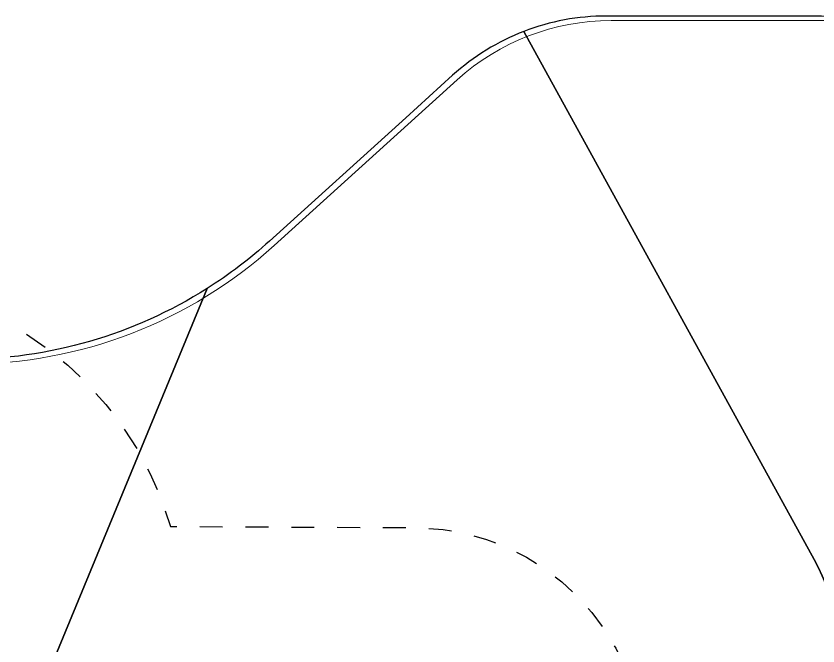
# Model space of a CAD drawing. Extents: x -14.2 to 52.3, y 2.5 to 90.9.
# Drawn here: x 35.894 to 39.395, y 11.393 to 14.144 of the extents above; entities that cross this region are included whole.
import ezdxf

# ---------------------------------------------------------------- set-up
doc = ezdxf.new("R2010")
doc.units = 0
doc.linetypes.add('limpo_PINI-PSG-PE-0102-LAZ-R00$0$HIDDEN', pattern=[0.375, 0.25, -0.125])
doc.layers.add('limpo_PINI-PSG-PE-0102-LAZ-R00$0$ARQ_PISO', color=23, linetype='Continuous', lineweight=5)
doc.layers.add('limpo_PINI-PSG-PE-0102-LAZ-R00$0$LAYOUT_AMB_LAZ_dwg', color=8, linetype='Continuous', lineweight=5)
for name, color, linetype in [('limpo_PINI-PSG-PE-0102-LAZ-R00$0$PA_BRIQ', 1, 'Continuous'), ('limpo_PINI-PSG-PE-0102-LAZ-R00$0$PA_PISO_1', 11, 'Continuous'), ('limpo_PINI-PSG-PE-0102-LAZ-R00$0$XR_ARQT', 7, 'Continuous'), ('XR_ARQT', 7, 'Continuous')]:
    doc.layers.add(name, color=color, linetype=linetype)

# ---------------------------------------------------------------- blocks, each defined once
blk = doc.blocks.new('limpo_PINI-PSG-PE-0102-LAZ-R00$0$A$Ca333d0ef')
at = {"linetype": 'limpo_PINI-PSG-PE-0102-LAZ-R00$0$HIDDEN', "ltscale": 0.5, "flags": 128}
blk.add_lwpolyline([(-1615.8, 637.2, -0.295352), (-247.4, 1522.8), (172.6, 1522.8, -0.333185), (1612.4, 443.6), (1674.7, 443.6), (2703.3, 438.7, -0.403362), (3675.1, -553), (3675.1, -1011, -0.389518), (2745.6, -2002.8), (1827.1, -2002.8), (1827.1, -2257.3, -0.006455), (1826.6, -2296), (1826.6, -2315.5, -0.002246), (1825.4, -2329.1, -0.347543), (603, -3731.7, -0.090291), (-644.4, -3737.8, -0.233458), (-1714.6, -2951, -0.288049), (-2591.9, -1554.6), (-2591.9, -1454.6, -0.234346), (-1979.9, -220.7, -0.036447), (-1881, 5.5, -0.115714)], format="xyb", close=True, dxfattribs=at)
blk = doc.blocks.new('limpo_PINI-PSG-PE-0102-LAZ-R00$0$LAYOUT_AMB_LAZ_dwg-2867451-5PPE_008_LAZER__P_A_0_09_')
at = {"layer": 'limpo_PINI-PSG-PE-0102-LAZ-R00$0$ARQ_PISO', "color": 9}
for p, q in [((47024.6, 8344.6), (50942, 8344.6)), ((46353.4, 8085.8), (45554, 7362))]:
    blk.add_line(p, q, dxfattribs=at)
for centre, radius, start, end in [((47024.6, 7344.6), 1000, 90, 132.161), ((44211.6, 8844.6), 2000, 270, 312.161)]:
    blk.add_arc(centre, radius, start, end, dxfattribs=at)
blk = doc.blocks.new('limpo_PINI-PSG-PE-0102-LAZ-R00$0$A$C745163c0')
at = {"layer": 'limpo_PINI-PSG-PE-0102-LAZ-R00$0$LAYOUT_AMB_LAZ_dwg', "color": 9}
blk.add_blockref('limpo_PINI-PSG-PE-0102-LAZ-R00$0$LAYOUT_AMB_LAZ_dwg-2867451-5PPE_008_LAZER__P_A_0_09_', (-22615.1, -15829.6), dxfattribs=at)
blk = doc.blocks.new('limpo_PINI-PSG-PE-0102-LAZ-R00')
at = {"layer": 'limpo_PINI-PSG-PE-0102-LAZ-R00$0$XR_ARQT', "xscale": 0.001000000000038553, "yscale": 0.001000000000038553, "zscale": 0.001000000000038553}
blk.add_blockref('limpo_PINI-PSG-PE-0102-LAZ-R00$0$A$C745163c0', (14.124, 21.592), dxfattribs=at)
at = {"layer": 'limpo_PINI-PSG-PE-0102-LAZ-R00$0$PA_PISO_1'}
for points in [[(42.5281, 14.1232), (39.4529, 14.1268), (38.5132, 14.1268, 0.092241), (38.1535, 14.0599), (39.4201, 11.7534, -0.322187), (39.279, 10.5944), (35.9778, 7.0119), (40.1376, 6.937, 0.372795), (41.6816, 8.274)], [(39.279, 10.5944, 0.322187), (39.4201, 11.7534), (38.1535, 14.0599, 0.092241), (37.842, 13.8681), (37.6376, 13.683), (37.0426, 13.1443, -0.042904), (36.7699, 12.9369), (35.6875, 10.3189, -0.377609), (34.5011, 9.736), (32.6429, 10.2411), (32.6427, 7.077), (35.9778, 7.0119)], [(36.7699, 12.9369, -0.142028), (35.7002, 12.6268), (32.6429, 12.6268), (32.6429, 10.2411), (34.5011, 9.736, 0.377609), (35.6875, 10.3189)]]:
    blk.add_lwpolyline(points, format="xyb", close=True, dxfattribs=at)
at = {"layer": 'limpo_PINI-PSG-PE-0102-LAZ-R00$0$PA_BRIQ', "xscale": 0.001, "yscale": 0.001, "zscale": 0.001}
blk.add_blockref('limpo_PINI-PSG-PE-0102-LAZ-R00$0$A$Ca333d0ef', (34.9977, 11.4538), dxfattribs=at)

msp = doc.modelspace()

# ---------------------------------------------------------------- block references
at = {"layer": 'XR_ARQT'}
msp.add_blockref('limpo_PINI-PSG-PE-0102-LAZ-R00', (-0.0418, 0.017), dxfattribs=at)

doc.saveas('drawing.dxf')
